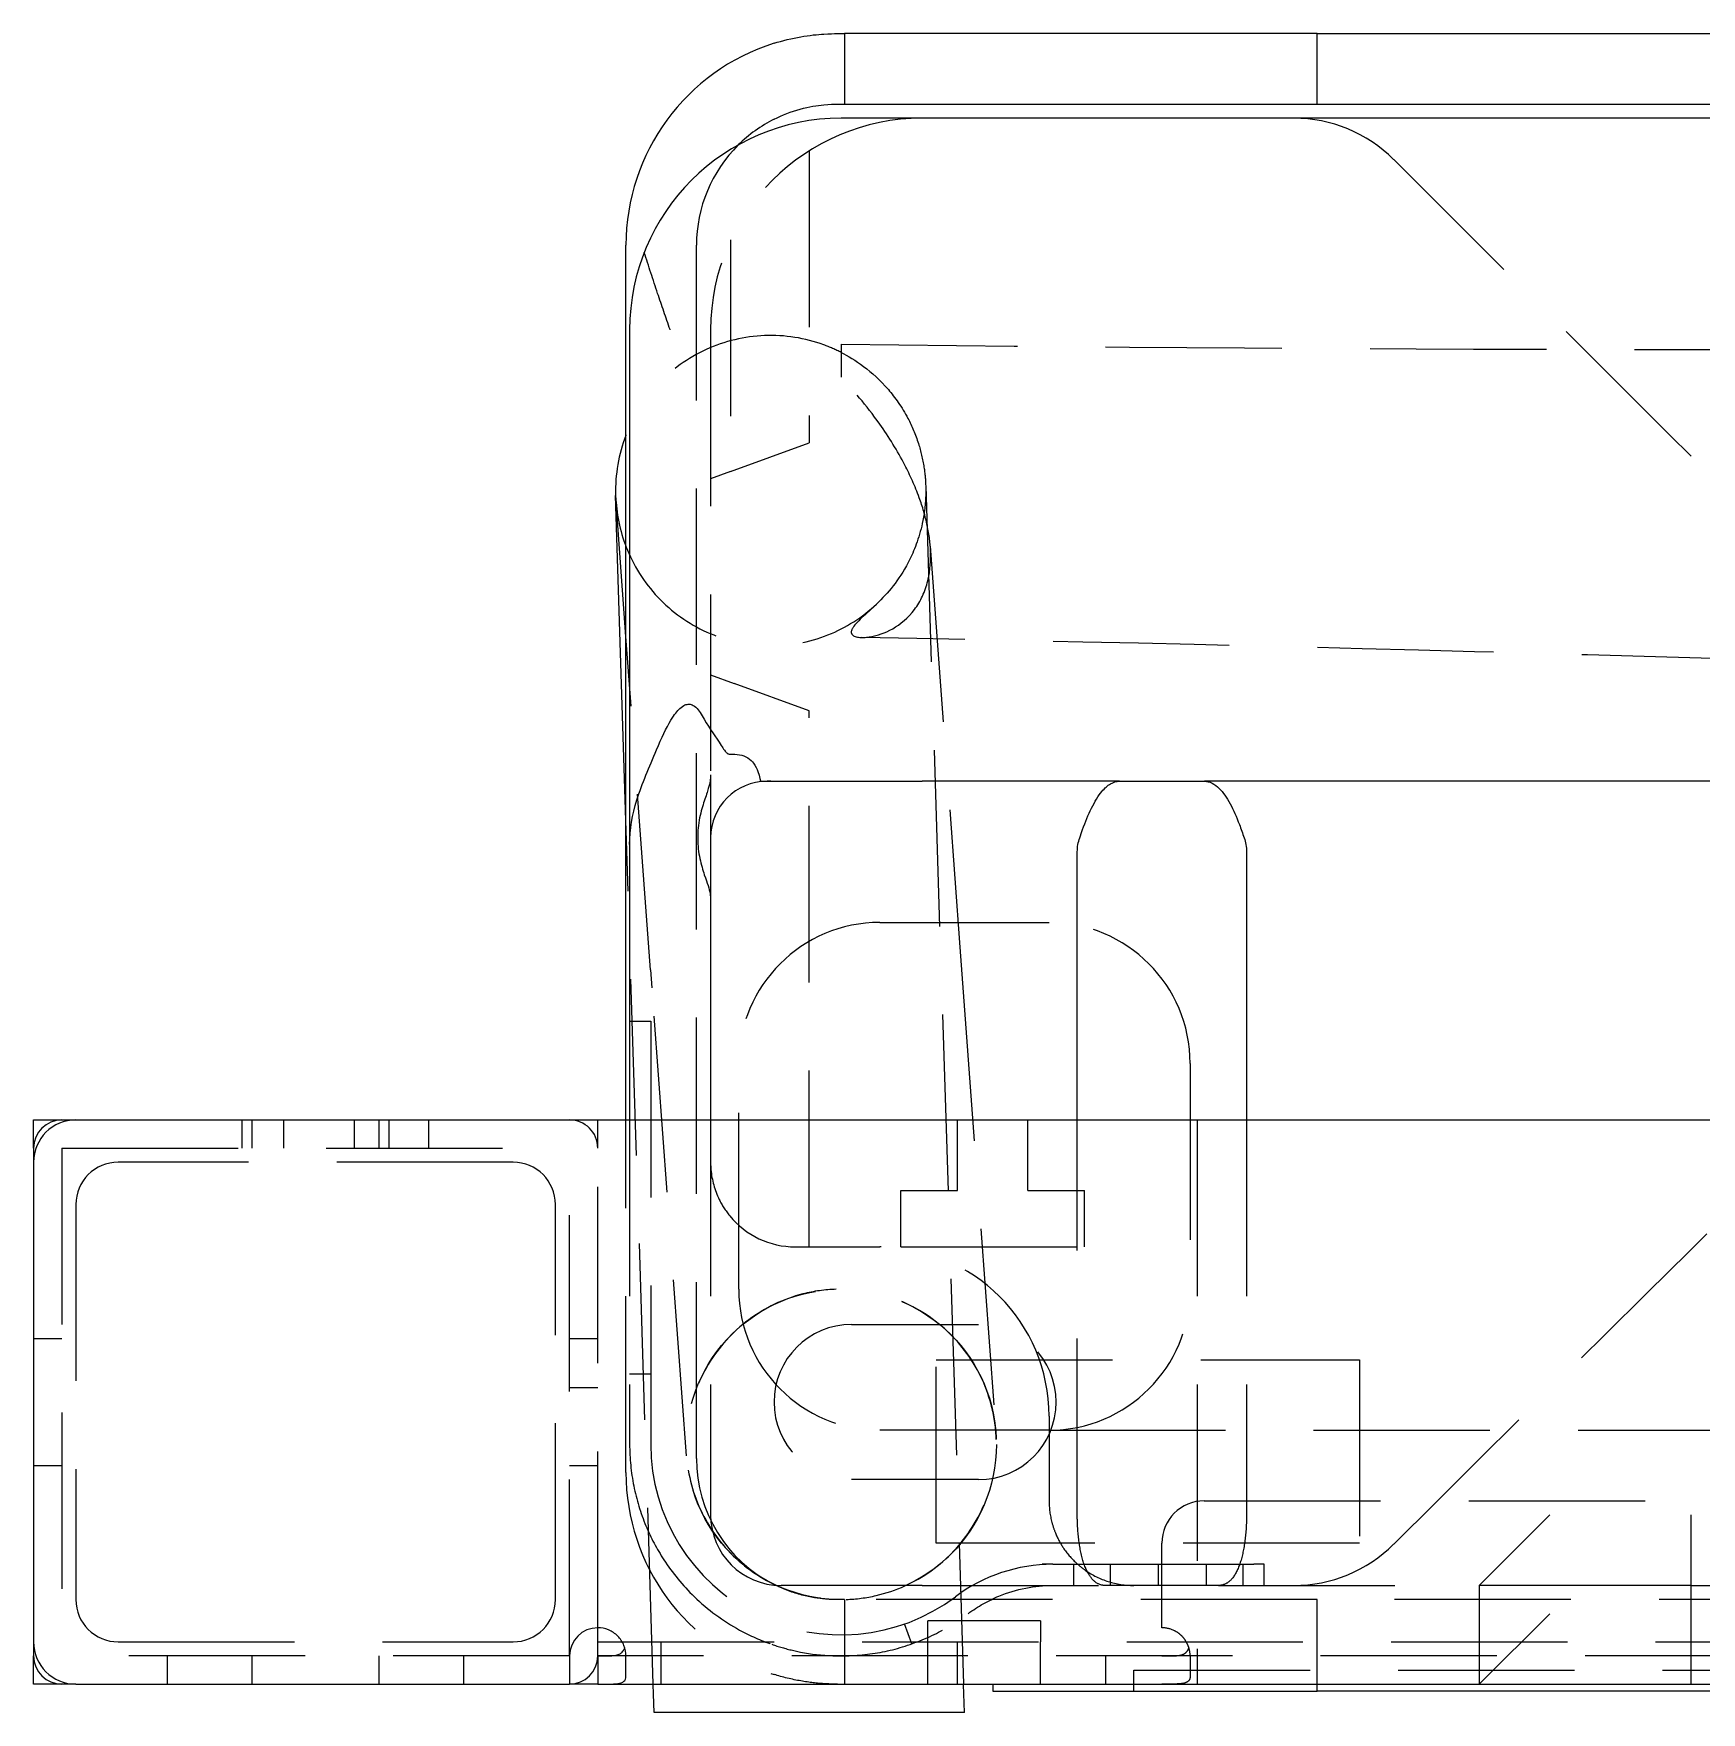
# Model space of a CAD drawing. Header units: millimetres. Extents: x -250 to 250, y -187 to 167.
# Drawn here: x -250 to -131.8, y -2 to 117 of the extents above; entities that cross this region are included whole.
import ezdxf

# ---------------------------------------------------------------- set-up
doc = ezdxf.new("R2010")
doc.units = ezdxf.units.MM
doc.linetypes.add('DASHED', pattern=[0.75, 0.5, -0.25])
doc.layers.add('GEB-KONTUR-A', color=5, linetype='CONTINUOUS')
doc.layers.add('GEB-VERDECKT', color=2, linetype='DASHED')

msp = doc.modelspace()

# ---------------------------------------------------------------- linework, layer by layer
at = {"layer": 'GEB-KONTUR-A', "ltscale": 25}
for p, q in [((-193, 117), (-192.5, 117)), ((-192.5, 117), (-192.5, 112)), ((-159, 117), (-192.5, 117)), ((-159, 112), (-159, 117)), ((-159, 117), (159, 117)), ((-193, 112), (-192.5, 112)), ((-192.5, 112), (-159, 112)), ((-159, 112), (-110.5, 112)), ((-130, 111), (-192.74, 111)), ((-208, 40), (-208, 102)), ((-207.74, 96), (-207.74, 74)), ((-208, 61.21), (-208.73, 84.25)), ((-208, 74.26), (-208.7, 83.79)), ((-207.74, 74), (-207.74, 59.52)), ((-198, 64), (-187, 64)), ((-173.02, 64), (-187, 64)), ((-173.02, 64), (-166.98, 64)), ((-21.5, 64), (-166.98, 64)), ((-207.74, 59.52), (-207.74, 40)), ((-202, 60), (-202, 40)), ((-176, 40), (-176, 59.01)), ((-164, 59.01), (-164, 40)), ((-250, 38), (-250, 40)), ((-250, 40), (-248, 40)), ((-248, 40), (-247, 40)), ((-247, 40), (-102, 40)), ((-250, 38), (-250, 37)), ((-250, 37), (-250, 3)), ((-210, 2), (-210, 4)), ((-250, 3), (-250, 2)), ((-250, 0), (-250, 2)), ((-212, 2), (-212, 0)), ((-210, 2), (-210, 0)), ((-208, 0.54), (-208, 2)), ((-247, 0), (-248, 0)), ((-247, 0), (-212, 0)), ((-210, 0), (210, 0)), ((-206.04, -0.71), (-206.06, 0)), ((-184.06, 0), (-184.06, -0.01)), ((-182, 0), (-182, -0.5)), ((-159, -0.5), (-159, 0)), ((-248, 0), (-250, 0)), ((-210, 0), (-212, 0)), ((-206, -2), (-206.04, -0.71)), ((-184, -2), (-184.06, -0.01)), ((-182, -0.5), (-159, -0.5)), ((-131, -0.5), (-159, -0.5)), ((-184, -2), (-206, -2))]:
    msp.add_line(p, q, dxfattribs=at)
for centre, radius, start, end in [((-193, 102), 15, 107.4576, 180), ((-192.74, 96), 15, 90, 180), ((-193, 102), 10, 116.7437, 134.715), ((-198, 60), 4, 90, 180), ((-247, 37), 3, 90, 180), ((-248, 38), 2, 90, 180), ((-210, 2), 2, 90, 180), ((-247, 3), 3, 180, 270), ((-248, 2), 2, 180, 270), ((-212, 2), 2, 270, 0)]:
    msp.add_arc(centre, radius, start, end, dxfattribs=at)
for points, knots in [([(-197.5, 116.31), (-196.89, 116.5), (-196.23, 116.66), (-194.99, 116.88), (-194.42, 116.94), (-193.59, 116.99), (-193.25, 117), (-193, 117)], [0.8034662, 0.8034662, 0.8034662, 0.8034662, 0.9950702, 0.9950702, 1.1866741, 1.1866741, 1.3481419, 1.3481419, 1.3481419, 1.3481419]), ([(-197.5, 110.93), (-196.92, 111.22), (-196.26, 111.48), (-195.02, 111.82), (-194.43, 111.91), (-193.59, 111.99), (-193.25, 112), (-193, 112)], [2.722984, 2.722984, 2.722984, 2.722984, 2.9191709, 2.9191709, 3.1153578, 3.1153578, 3.2775984, 3.2775984, 3.2775984, 3.2775984]), ([(-208, 88.55), (-208.01, 88.54), (-208.01, 88.52), (-208.53, 87.17), (-208.77, 85.74), (-208.73, 84.14), (-208.72, 83.96), (-208.7, 83.79)], [-10.8020132, -10.8020132, -10.8020132, -10.8020132, -10.7973063, -10.7973063, -10.3673966, -10.3673966, -10.3150117, -10.3150117, -10.3150117, -10.3150117]), ([(-205.83, 66.24), (-205.49, 67.07), (-205.14, 67.79), (-204.57, 68.73), (-204.36, 68.99), (-204.06, 69.27), (-203.94, 69.36), (-203.72, 69.45), (-203.62, 69.47), (-203.42, 69.46), (-203.33, 69.43), (-203.1, 69.31), (-202.98, 69.19), (-202.78, 68.95), (-202.69, 68.81), (-202.6, 68.65)], [0.00134, 0.00134, 0.00134, 0.00134, 0.270308, 0.270308, 0.462719, 0.462719, 0.573298, 0.573298, 0.6597, 0.6597, 0.750506, 0.750506, 0.893247, 0.893247, 1.027594, 1.027594, 1.027594, 1.027594]), ([(-202.6, 68.65), (-202.23, 67.98), (-201.77, 67.35), (-201.19, 66.45), (-201.05, 66.23), (-200.88, 66.03), (-200.83, 65.99), (-200.75, 65.94), (-200.71, 65.93), (-200.66, 65.92), (-200.63, 65.91), (-200.61, 65.92)], [-0.2552925, -0.2552925, -0.2552925, -0.2552925, -0.1204298, -0.1204298, -0.0488739, -0.0488739, -0.0212786, -0.0212786, -0.0082376, -0.0082376, 0, 0, 0, 0]), ([(-207.74, 59.52), (-207.74, 59.52), (-207.74, 59.53), (-207.74, 60.59), (-207.55, 61.62), (-206.86, 63.87), (-206.34, 64.98), (-205.83, 66.24)], [-0.0015004, -0.0015004, -0.0015004, -0.0015004, 0, 0, 0.350281, 0.350281, 0.7440677, 0.7440677, 0.7440677, 0.7440677]), ([(-200.61, 65.92), (-200.38, 65.93), (-200.16, 65.92), (-199.72, 65.84), (-199.53, 65.77), (-199.18, 65.55), (-199.05, 65.41), (-198.82, 65.09), (-198.72, 64.89), (-198.51, 64.32), (-198.45, 63.98), (-198.45, 63.98)], [-1.133174, -1.133174, -1.133174, -1.133174, -1.000571, -1.000571, -0.850725, -0.850725, -0.684721, -0.684721, -0.455316, -0.455316, 0, 0, 0, 0]), ([(-202, 64.45), (-202, 64.13), (-202.04, 63.89), (-202.23, 63.26), (-202.33, 62.97), (-202.56, 62.27), (-202.68, 61.87), (-202.87, 60.96), (-202.92, 60.44), (-202.91, 59.44), (-202.85, 58.96), (-202.67, 58.09), (-202.55, 57.7), (-202.34, 57.06), (-202.25, 56.81), (-202.11, 56.38), (-202.07, 56.2), (-202.01, 55.88), (-202, 55.72), (-202, 55.55)], [1.046037, 1.046037, 1.046037, 1.046037, 1.276134, 1.276134, 1.406298, 1.406298, 1.517132, 1.517132, 1.626279, 1.626279, 1.729353, 1.729353, 1.838826, 1.838826, 1.949551, 1.949551, 2.071524, 2.071524, 2.196526, 2.196526, 2.196526, 2.196526]), ([(-175.83, 60), (-175.77, 60.19), (-175.7, 60.39), (-175.43, 61.12), (-175.22, 61.63), (-174.76, 62.56), (-174.51, 62.97), (-174.06, 63.52), (-173.86, 63.7), (-173.44, 63.94), (-173.23, 64), (-173.02, 64), (-173.02, 64), (-173.02, 64)], [2.8986347, 2.8986347, 2.8986347, 2.8986347, 2.9803727, 2.9803727, 3.2113225, 3.2113225, 3.4531945, 3.4531945, 3.6334223, 3.6334223, 3.813764, 3.813764, 3.8155314, 3.8155314, 3.8155314, 3.8155314]), ([(-166.98, 64), (-166.98, 64), (-166.98, 64), (-166.8, 64), (-166.62, 63.96), (-166.27, 63.78), (-166.1, 63.66), (-165.67, 63.22), (-165.41, 62.85), (-164.93, 61.97), (-164.71, 61.47), (-164.39, 60.63), (-164.28, 60.32), (-164.17, 60)], [-0.0013337, -0.0013337, -0.0013337, -0.0013337, 0, 0, 0.1144152, 0.1144152, 0.2288237, 0.2288237, 0.4133542, 0.4133542, 0.5894062, 0.5894062, 0.6905953, 0.6905953, 0.6905953, 0.6905953]), ([(-208, 2), (-208, 2.23), (-208.04, 2.49), (-208.24, 2.99), (-208.4, 3.23), (-208.76, 3.59), (-208.99, 3.75), (-209.48, 3.95), (-209.75, 4), (-210, 4)], [-1.0688909, -1.0688909, -1.0688909, -1.0688909, -0.9890029, -0.9890029, -0.9091148, -0.9091148, -0.8336496, -0.8336496, -0.7581844, -0.7581844, -0.7581844, -0.7581844]), ([(-210, 2), (-209.7, 2), (-209.38, 2), (-208.97, 2.02), (-208.84, 2.03), (-208.6, 2.08), (-208.5, 2.11), (-208.34, 2.2), (-208.27, 2.26), (-208.16, 2.41), (-208.12, 2.49), (-208.09, 2.59)], [0.8228766, 0.8228766, 0.8228766, 0.8228766, 0.9130546, 0.9130546, 0.9581436, 0.9581436, 1.0032326, 1.0032326, 1.0428991, 1.0428991, 1.0825656, 1.0825656, 1.0825656, 1.0825656]), ([(-210, 0), (-209.75, 0), (-209.48, 0), (-208.99, 0.01), (-208.76, 0.02), (-208.4, 0.07), (-208.24, 0.12), (-208.04, 0.29), (-208, 0.4), (-208, 0.54)], [-0.7581844, -0.7581844, -0.7581844, -0.7581844, -0.6827192, -0.6827192, -0.607254, -0.607254, -0.527366, -0.527366, -0.447478, -0.447478, -0.447478, -0.447478])]:
    msp.add_open_spline(points, degree=3, knots=knots, dxfattribs=at)
for points in [[(-176, 59.01), (-176, 59.33), (-175.94, 59.7), (-175.83, 60)], [(-164.17, 60), (-164.06, 59.7), (-164, 59.33), (-164, 59.01)]]:
    msp.add_open_spline(points, degree=3, dxfattribs=at)
at = {"layer": 'GEB-VERDECKT', "ltscale": 25}
for p, q in [((-195, 108.69), (-195, 88)), ((-200.58, 102.37), (-200.58, 85.97)), ((-203, 16), (-203, 102)), ((-202, 96), (-202, 64.45)), ((-192.74, 94.98), (-192.74, 94.6)), ((-192.74, 94.6), (-192.74, 92.64)), ((-200.58, 85.97), (-195, 88)), ((-200.58, 85.97), (-202, 85.45)), ((-186.75, 84.95), (-184.06, 0)), ((-186.43, 80.67), (-184.32, 52.25)), ((-206.25, 50.63), (-208, 74.26)), ((-202, 71.55), (-200.34, 70.94)), ((-195, 69), (-200.34, 70.94)), ((-195, 31), (-195, 69)), ((-202, 64.45), (-202, 60)), ((-206.06, 0), (-208, 61.21)), ((-190, 54), (-178, 54)), ((-184.32, 52.25), (-184.23, 50.97)), ((-206.25, 50.63), (-206.16, 49.35)), ((-184.23, 50.97), (-181.78, 17.81)), ((-203.7, 16.19), (-206.16, 49.35)), ((-207.74, 47), (-206.24, 47)), ((-206.24, 47), (-206.24, 17)), ((-200, 28), (-200, 44)), ((-168, 44), (-168, 28)), ((-235.2, 38), (-235.2, 40)), ((-234.5, 38), (-234.5, 40)), ((-232.25, 38), (-232.25, 40)), ((-227.25, 38), (-227.25, 40)), ((-225.5, 38), (-225.5, 40)), ((-224.8, 38), (-224.8, 40)), ((-222, 40), (-222, 38)), ((-210, 38), (-210, 40)), ((-208, 15), (-208, 40)), ((-207.74, 40), (-207.74, 17)), ((-202, 40), (-202, 12)), ((-184.5, 35), (-184.5, 40)), ((-179.5, 35), (-179.5, 40)), ((-176, 12), (-176, 40)), ((-167.5, 40), (-167.5, 0)), ((-164, 40), (-164, 12)), ((-248, 38), (-248, 2)), ((-248, 38), (-212, 38)), ((-216, 37), (-244, 37)), ((-212, 2), (-212, 38)), ((-210, 4), (-210, 38)), ((-188.5, 35), (-184.5, 35)), ((-188.5, 31), (-188.5, 35)), ((-179.5, 35), (-175.5, 35)), ((-175.5, 31), (-175.5, 35)), ((-247, 34), (-247, 6)), ((-213, 6), (-213, 34)), ((-196, 31), (-190, 31)), ((-188.5, 31), (-175.5, 31)), ((-192, 25.5), (-183, 25.5)), ((-250, 24.5), (-248, 24.5)), ((-212, 24.5), (-210, 24.5)), ((-186, 23), (-156, 23)), ((-186, 10), (-186, 23)), ((-156, 23), (-156, 10)), ((-207.74, 22), (-206.24, 22)), ((-210, 21), (-212, 21)), ((-178, 18), (-190, 18)), ((-178, 19), (-178, 13)), ((-178, 18), (125, 18)), ((-250, 15.5), (-248, 15.5)), ((-212, 15.5), (-210, 15.5)), ((-183, 14.5), (-192, 14.5)), ((-167, 13), (167, 13)), ((-142.5, 12), (-147.5, 7)), ((-132.5, 12), (-132.5, 5)), ((-156, 10), (-186, 10)), ((-170, 4), (-170, 10)), ((-178.49, 8.48), (-178.49, 8.5)), ((-177.74, 8.5), (-178.49, 8.5)), ((-177.74, 8.5), (-176.24, 8.5)), ((-176.24, 8.5), (-164.24, 8.5)), ((-176.24, 7), (-176.24, 8.5)), ((-173.64, 7), (-173.64, 8.5)), ((-170.24, 7), (-170.24, 8.5)), ((-166.84, 7), (-166.84, 8.5)), ((-164.24, 8.5), (-163.49, 8.5)), ((-164.24, 7), (-164.24, 8.5)), ((-162.74, 8.5), (-163.49, 8.5)), ((-162.74, 7), (-162.74, 8.5)), ((-187, 7), (-197, 7)), ((-192.5, 6), (-193, 6)), ((-192.5, 6), (-192.5, 0)), ((-159, 6), (-192.5, 6)), ((-187, 7), (-174.01, 7)), ((-165.99, 7), (-174.01, 7)), ((-165.99, 7), (-147.5, 7)), ((159, 6), (-159, 6)), ((-159, 0), (-159, 6)), ((-147.5, 7), (-147.5, 0)), ((-137.5, 7), (-147.5, 7)), ((-132.5, 7), (-137.5, 7)), ((-132.5, 7), (-127, 7)), ((-142.5, 5), (-147.5, 0)), ((-132.5, 5), (-132.5, 0)), ((-187.74, 2.86), (-188.24, 4.27)), ((-186.6, 3), (-186.6, 4.5)), ((-178.6, 4.5), (-186.6, 4.5)), ((-178.6, 4.5), (-178.6, 3)), ((-244, 3), (-216, 3)), ((-210, 3), (210, 3)), ((-205.5, 0), (-205.5, 3)), ((-186.6, 0), (-186.6, 3)), ((-184.5, 0), (-184.5, 3)), ((-178.6, 0), (-178.6, 3)), ((-212, 2), (-248, 2)), ((-240.5, 0), (-240.5, 2)), ((-234.5, 0), (-234.5, 2)), ((-225.5, 0), (-225.5, 2)), ((-219.5, 0), (-219.5, 2)), ((210, 2), (-210, 2)), ((-174, 2), (-174, 0)), ((-168, 2), (-168, 0.54)), ((-172, 1), (172, 1)), ((-172, -0.5), (-172, 1))]:
    msp.add_line(p, q, dxfattribs=at)
msp.add_circle((-192.74, 17), 11, dxfattribs=at)
for centre, radius, start, end in [((-187, 96), 15, 90, 180), ((-160.64, 101), 10, 45.068, 90), ((-193, 102), 10, 134.715, 180), ((-197.74, 54), 10, 90, 94.0499), ((-190, 44), 10, 90, 180), ((-178, 44), 10, 0, 90), ((-212, 38), 2, 0, 90), ((-244, 34), 3, 90, 180), ((-216, 34), 3, 0, 90), ((-196, 37), 6, 219.2855, 270), ((-190, 19), 12, 0, 90), ((-190, 28), 10, 180, 270), ((-178, 28), 10, 270, 0), ((-192, 20), 5.5, 90, 270), ((-183, 20), 5.5, 270, 90), ((-192.74, 17), 13.5, 180, 306.8699), ((-193, 16), 10, 180, 243.2563), ((-193, 15), 15, 180, 252.5424), ((-197, 12), 5, 180, 270), ((-172, 13), 6, 180, 194.8437), ((-167, 10), 3, 90, 180), ((-160.64, 17), 10, 270, 314.932), ((-177.74, -3), 11.5, 90, 126.8699), ((-244, 6), 3, 180, 270), ((-216, 6), 3, 270, 0), ((-170, 2), 2, 0, 17.0312)]:
    msp.add_arc(centre, radius, start, end, dxfattribs=at)
for points, knots in [([(-106, 60.5), (-107.47, 62.03), (-108.99, 63.55), (-114.41, 69), (-118.35, 72.92), (-132.7, 87.26), (-143.14, 97.67), (-153.57, 108.08)], [0, 0, 0, 0, 0.641749, 0.641749, 2.30764, 2.30764, 6.729277, 6.729277, 6.729277, 6.729277]), ([(-204.87, 96), (-204.87, 96.01), (-204.87, 96.01), (-205.17, 96.87), (-205.47, 97.74), (-206.08, 99.55), (-206.4, 100.54), (-206.7, 101.48)], [-0.0017963, -0.0017963, -0.0017963, -0.0017963, 0, 0, 0.2715596, 0.2715596, 0.5826203, 0.5826203, 0.5826203, 0.5826203]), ([(-192.74, 94.4), (-193.14, 94.6), (-193.55, 94.78), (-195.31, 95.42), (-196.74, 95.65), (-199.6, 95.54), (-201.01, 95.2), (-203.61, 94.01), (-204.78, 93.17), (-206.73, 91.09), (-207.49, 89.88), (-208, 88.55)], [-12.649928, -12.649928, -12.649928, -12.649928, -12.515338, -12.515338, -12.086037, -12.086037, -11.656671, -11.656671, -11.227101, -11.227101, -10.802013, -10.802013, -10.802013, -10.802013]), ([(-192.74, 94.4), (-191.81, 93.92), (-190.54, 93.1), (-188.93, 91.22), (-188.44, 90.54), (-187.73, 89.19), (-187.47, 88.59), (-187.09, 87.39), (-186.96, 86.83), (-186.8, 85.81), (-186.76, 85.37), (-186.75, 84.95)], [0, 0, 0, 0, 0.870851, 0.870851, 1.22653, 1.22653, 1.454497, 1.454497, 1.643298, 1.643298, 1.79181, 1.79181, 1.79181, 1.79181]), ([(-186.4, 80.24), (-186.42, 80.85), (-186.5, 81.48), (-186.78, 82.8), (-186.97, 83.47), (-187.51, 84.94), (-187.86, 85.71), (-188.75, 87.42), (-189.36, 88.4), (-190.97, 90.68), (-191.93, 91.78), (-192.74, 92.64)], [4.317151, 4.317151, 4.317151, 4.317151, 4.705932, 4.705932, 5.114306, 5.114306, 5.656148, 5.656148, 6.448334, 6.448334, 7.61154, 7.61154, 7.61154, 7.61154]), ([(-186.75, 84.95), (-186.75, 84.81), (-186.74, 84.67), (-186.75, 83.78), (-186.83, 83.09), (-187.16, 81.4), (-187.51, 80.48), (-188.51, 78.45), (-189.31, 77.47), (-190.06, 76.73)], [1.79181, 1.79181, 1.79181, 1.79181, 1.840705, 1.840705, 2.11619, 2.11619, 2.611005, 2.611005, 3.471102, 3.471102, 3.471102, 3.471102]), ([(-208.7, 83.79), (-208.61, 82.54), (-208.31, 81.31), (-207.22, 78.85), (-206.39, 77.66), (-204.33, 75.68), (-203.11, 74.9), (-200.45, 73.84), (-199.03, 73.58), (-196.17, 73.62), (-194.75, 73.92), (-192.18, 75.01), (-191.03, 75.78), (-190.06, 76.73)], [-10.315012, -10.315012, -10.315012, -10.315012, -9.937547, -9.937547, -9.507897, -9.507897, -9.078473, -9.078473, -8.64917, -8.64917, -8.219813, -8.219813, -7.809866, -7.809866, -7.809866, -7.809866]), ([(-190.06, 76.73), (-190.81, 75.99), (-191.6, 75.36), (-192.04, 74.7), (-192.07, 74.52), (-191.76, 74.17), (-191.17, 74.16), (-189.72, 74.4), (-188.45, 74.97), (-187.1, 76.76), (-186.79, 77.46), (-186.46, 78.79), (-186.39, 79.45), (-186.4, 80.2), (-186.4, 80.22), (-186.4, 80.24)], [0, 0, 0, 0, 0.81961, 0.81961, 1.210801, 1.210801, 1.912013, 1.912013, 3.202225, 3.202225, 3.831431, 3.831431, 4.304329, 4.304329, 4.317151, 4.317151, 4.317151, 4.317151]), ([(-202, 37), (-202, 36.82), (-201.99, 36.65), (-201.91, 35.74), (-201.71, 35.02), (-201.19, 33.95), (-200.94, 33.56), (-200.64, 33.2)], [7.5139575, 7.5139575, 7.5139575, 7.5139575, 7.6018927, 7.6018927, 7.9702899, 7.9702899, 8.2005381, 8.2005381, 8.2005381, 8.2005381]), ([(-193.09, 27.99), (-193.88, 27.97), (-194.68, 27.86), (-196.84, 27.31), (-198.15, 26.68), (-200.45, 24.97), (-201.42, 23.9), (-202.9, 21.44), (-203.39, 20.07), (-203.83, 17.24), (-203.76, 15.79), (-203.08, 13), (-202.47, 11.69), (-200.79, 9.37), (-199.72, 8.38), (-197.28, 6.88), (-195.93, 6.38), (-193.92, 6.05), (-193.33, 6), (-192.74, 6)], [-4.973514, -4.973514, -4.973514, -4.973514, -4.733253, -4.733253, -4.303099, -4.303099, -3.872706, -3.872706, -3.442149, -3.442149, -3.011598, -3.011598, -2.581216, -2.581216, -2.151069, -2.151069, -1.721088, -1.721088, -1.542598, -1.542598, -1.542598, -1.542598]), ([(-181.75, 17.35), (-181.75, 17.39), (-181.75, 17.44), (-181.79, 18.27), (-181.91, 19.06), (-182.48, 21.22), (-183.12, 22.52), (-184.86, 24.8), (-185.94, 25.76), (-188.42, 27.21), (-189.78, 27.69), (-191.83, 27.98), (-192.46, 28.01), (-193.09, 27.99)], [-6.705835, -6.705835, -6.705835, -6.705835, -6.692628, -6.692628, -6.454189, -6.454189, -6.023309, -6.023309, -5.593191, -5.593191, -5.163229, -5.163229, -4.973514, -4.973514, -4.973514, -4.973514]), ([(-207.74, 17), (-207.74, 16.01), (-207.64, 15.02), (-207.25, 13.09), (-206.96, 12.14), (-206.59, 11.23)], [0, 0, 0, 0, 0.2567635, 0.2567635, 0.5135271, 0.5135271, 0.5135271, 0.5135271]), ([(-192.39, 6.01), (-191.67, 6.03), (-190.96, 6.12), (-188.86, 6.61), (-187.54, 7.2), (-185.2, 8.87), (-184.21, 9.92), (-182.68, 12.35), (-182.15, 13.7), (-181.91, 15.11), (-181.78, 15.85), (-181.73, 16.6), (-181.75, 17.35)], [-1.507642, -1.507642, -1.507642, -1.507642, -1.291105, -1.291105, -0.860951, -0.860951, -0.43056, -0.43056, 0, 0, 0, 0.224801, 0.224801, 0.224801, 0.224801]), ([(-174.01, 7), (-174.01, 7), (-174.02, 7), (-174.26, 7), (-174.49, 7.07), (-174.91, 7.38), (-175.09, 7.61), (-175.45, 8.27), (-175.61, 8.72), (-175.84, 9.77), (-175.92, 10.34), (-175.99, 11.29), (-176, 11.64), (-176, 11.99)], [-0.0011168, -0.0011168, -0.0011168, -0.0011168, 0, 0, 0.1653102, 0.1653102, 0.3316314, 0.3316314, 0.5263316, 0.5263316, 0.7140393, 0.7140393, 0.8196344, 0.8196344, 0.8196344, 0.8196344]), ([(-164, 11.99), (-164, 11.37), (-164.04, 10.76), (-164.19, 9.6), (-164.3, 9.07), (-164.6, 8.15), (-164.79, 7.77), (-165.16, 7.33), (-165.31, 7.2), (-165.63, 7.04), (-165.8, 7), (-165.98, 7), (-165.99, 7), (-165.99, 7)], [4.974229, 4.974229, 4.974229, 4.974229, 5.31183, 5.31183, 5.656428, 5.656428, 6.017524, 6.017524, 6.239867, 6.239867, 6.459831, 6.459831, 6.461856, 6.461856, 6.461856, 6.461856]), ([(-206.59, 11.23), (-206.24, 10.39), (-205.81, 9.58), (-204.7, 7.88), (-203.98, 7), (-202.2, 5.28), (-201.11, 4.48), (-199.21, 3.44), (-198.44, 3.1), (-197.66, 2.83)], [-1.097976, -1.097976, -1.097976, -1.097976, -0.860384, -0.860384, -0.565798, -0.565798, -0.217614, -0.217614, 0, 0, 0, 0]), ([(-177.8, 11.46), (-177.73, 11.21), (-177.65, 10.97), (-177.4, 10.35), (-177.21, 10), (-176.73, 9.27), (-176.42, 8.92), (-175.89, 8.42), (-175.67, 8.25), (-175.44, 8.09)], [0, 0, 0, 0, 0.1290939, 0.1290939, 0.3356443, 0.3356443, 0.6018918, 0.6018918, 0.7732777, 0.7732777, 0.7732777, 0.7732777]), ([(-175.44, 8.09), (-174.93, 7.72), (-174.37, 7.46), (-173.22, 7.09), (-172.61, 7), (-172, 7)], [0, 0, 0, 0, 0.3865944, 0.3865944, 0.7927477, 0.7927477, 0.7927477, 0.7927477]), ([(-193, 6), (-193.25, 6), (-193.59, 6.01), (-194.43, 6.09), (-195.02, 6.18), (-196.26, 6.52), (-196.92, 6.78), (-197.5, 7.07)], [0.2159614, 0.2159614, 0.2159614, 0.2159614, 0.378202, 0.378202, 0.5743889, 0.5743889, 0.7705758, 0.7705758, 0.7705758, 0.7705758]), ([(-183.74, 5), (-183.05, 5.52), (-182.31, 5.93), (-180.31, 6.76), (-179.02, 7), (-177.74, 7)], [-0.9055312, -0.9055312, -0.9055312, -0.9055312, -0.5639067, -0.5639067, 0.0018629, 0.0018629, 0.0018629, 0.0018629]), ([(-197.66, 2.83), (-197.18, 2.66), (-196.69, 2.52), (-194.69, 2.05), (-193.14, 1.93), (-190.64, 2.12), (-189.68, 2.28), (-187.79, 2.81), (-186.86, 3.17), (-185.18, 4.01), (-184.42, 4.49), (-183.74, 5)], [-13.087959, -13.087959, -13.087959, -13.087959, -12.955522, -12.955522, -12.55452, -12.55452, -12.30298, -12.30298, -12.044131, -12.044131, -11.803558, -11.803558, -11.803558, -11.803558]), ([(-168.09, 2.59), (-168.12, 2.68), (-168.16, 2.78), (-168.27, 3), (-168.34, 3.12), (-168.5, 3.33), (-168.6, 3.44), (-168.84, 3.63), (-168.97, 3.72), (-169.38, 3.93), (-169.7, 4), (-170, 4)], [-1.0825656, -1.0825656, -1.0825656, -1.0825656, -1.0428991, -1.0428991, -1.0032326, -1.0032326, -0.9581436, -0.9581436, -0.9130546, -0.9130546, -0.8228766, -0.8228766, -0.8228766, -0.8228766]), ([(-170, 2), (-169.7, 2), (-169.38, 2), (-168.97, 2.02), (-168.84, 2.03), (-168.6, 2.08), (-168.5, 2.11), (-168.34, 2.2), (-168.27, 2.26), (-168.16, 2.41), (-168.12, 2.49), (-168.09, 2.59)], [0, 0, 0, 0, 0.090178, 0.090178, 0.135267, 0.135267, 0.180356, 0.180356, 0.2200225, 0.2200225, 0.259689, 0.259689, 0.259689, 0.259689]), ([(-193, 0), (-193.25, 0), (-193.59, 0.01), (-194.42, 0.06), (-194.99, 0.12), (-196.23, 0.34), (-196.89, 0.5), (-197.5, 0.69)], [1.7798991, 1.7798991, 1.7798991, 1.7798991, 1.9413669, 1.9413669, 2.1329708, 2.1329708, 2.3245748, 2.3245748, 2.3245748, 2.3245748]), ([(-168, 0.54), (-168, 0.4), (-168.04, 0.29), (-168.24, 0.12), (-168.4, 0.07), (-168.76, 0.02), (-168.99, 0.01), (-169.48, 0), (-169.75, 0), (-170, 0)], [-1.0688909, -1.0688909, -1.0688909, -1.0688909, -0.9890029, -0.9890029, -0.9091148, -0.9091148, -0.8336496, -0.8336496, -0.7581844, -0.7581844, -0.7581844, -0.7581844])]:
    msp.add_open_spline(points, degree=3, knots=knots, dxfattribs=at)
for points in [[(-192.74, 94.98), (-170.9, 94.72), (-149.17, 94.6), (-127.74, 94.6)], [(-127.74, 72.6), (-149.27, 73.26), (-170.48, 73.8), (-191.27, 74.19)], [(-153.57, 9.92), (-137.7, 25.76), (-121.44, 41.49), (-106, 57.5)], [(-176, 11.99), (-176, 11.99), (-176, 12), (-176, 12)], [(-164, 12), (-164, 12), (-164, 11.99), (-164, 11.99)]]:
    msp.add_open_spline(points, degree=3, dxfattribs=at)

doc.saveas('drawing.dxf')
